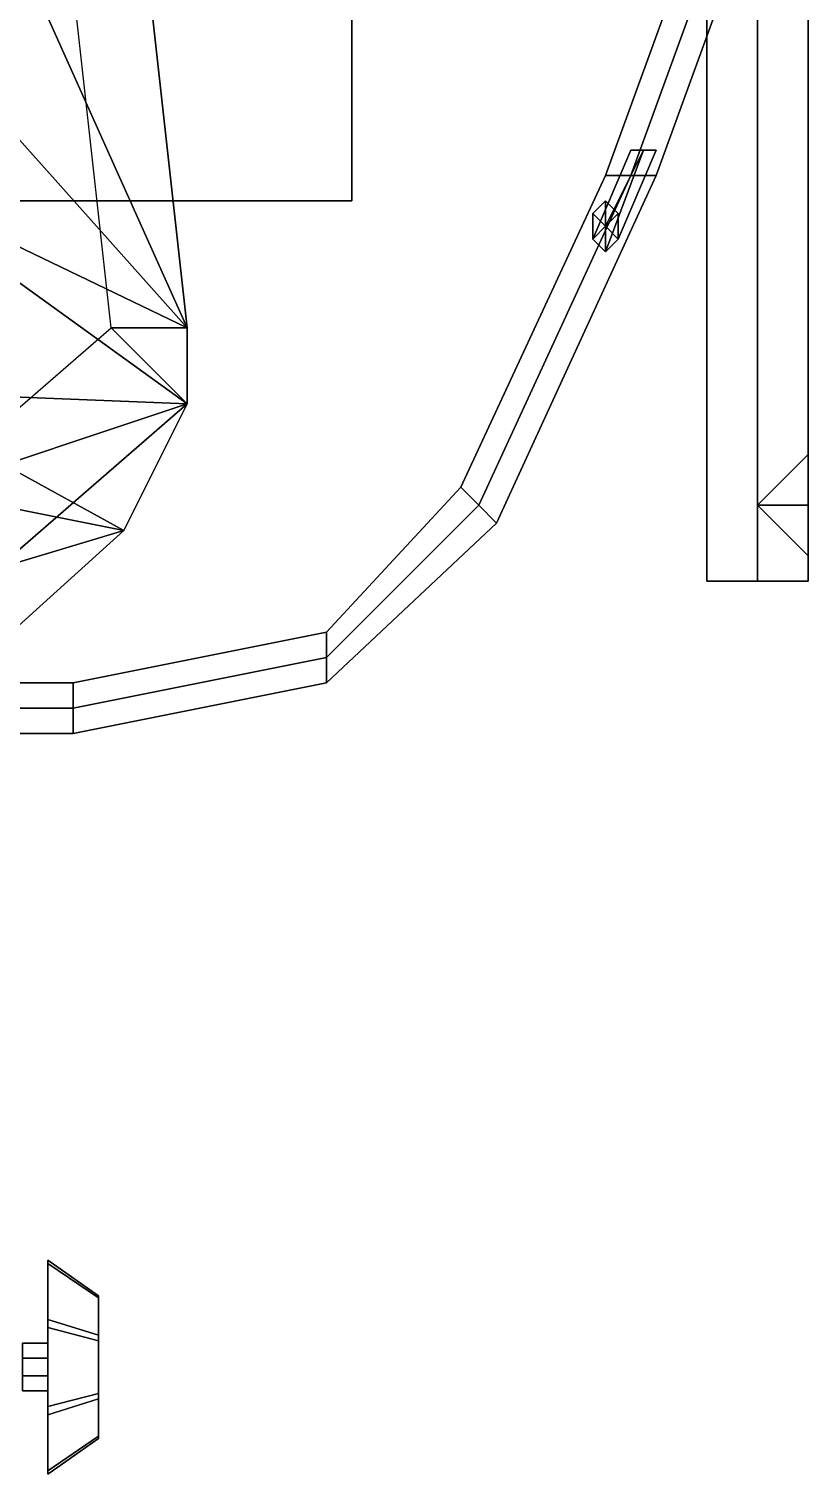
# Model space of a CAD drawing. Header units: millimetres. Extents: x -0.4 to 1.4, y -1.1 to 10.8.
# Drawn here: x 0.122 to 0.43, y -0.712 to -0.142 of the extents above; entities that cross this region are included whole.
import ezdxf

# ---------------------------------------------------------------- set-up
doc = ezdxf.new("R2010")
doc.units = ezdxf.units.MM
doc.layers.add('chain', color=3, linetype='Continuous')
doc.layers.add('sidecar', color=5, linetype='Continuous')

msp = doc.modelspace()

# ---------------------------------------------------------------- linework, layer by layer
for points in [[(0.105, 0.015, 0.155), (0.105, -0.21, 0.18), (0.25, -0.21, 0.18), (0.25, 0.015, 0.155)], [(0.25, 0.015, 0.145), (0.25, -0.21, 0.17), (0.105, -0.21, 0.17), (0.105, 0.015, 0.145)], [(0.25, -0.21, 0.18), (0.25, -0.21, 0.17), (0.25, 0.015, 0.145), (0.25, 0.015, 0.155)], [(0.4, -0.09, 0.92), (0.39, -0.09, 0.91), (0.35, -0.2, 0.96), (0.36, -0.2, 0.97)], [(0.39, -0.09, 0.91), (0.4, -0.09, 0.9), (0.36, -0.2, 0.95), (0.35, -0.2, 0.96)], [(0.41, -0.09, 0.91), (0.4, -0.09, 0.92), (0.36, -0.2, 0.97), (0.37, -0.2, 0.96)], [(0.4, -0.09, 0.9), (0.41, -0.09, 0.91), (0.37, -0.2, 0.96), (0.36, -0.2, 0.95)], [(0.365, -0.19, 0.895), (0.36, -0.19, 0.89), (0.345, -0.225, 0.94), (0.35, -0.22, 0.94)], [(0.36, -0.19, 0.89), (0.365, -0.19, 0.885), (0.35, -0.23, 0.94), (0.345, -0.225, 0.94)], [(0.37, -0.19, 0.89), (0.365, -0.19, 0.895), (0.35, -0.22, 0.94), (0.355, -0.225, 0.94)], [(0.365, -0.19, 0.885), (0.37, -0.19, 0.89), (0.355, -0.225, 0.94), (0.35, -0.23, 0.94)], [(0.37, -0.19, 0.89), (0.365, -0.19, 0.885), (0.36, -0.19, 0.89), (0.365, -0.19, 0.895)], [(0.36, -0.2, 0.97), (0.35, -0.2, 0.96), (0.29293, -0.32293, 1.01), (0.3, -0.33, 1.02)], [(0.35, -0.2, 0.96), (0.36, -0.2, 0.95), (0.3, -0.33, 1), (0.29293, -0.32293, 1.01)], [(0.37, -0.2, 0.96), (0.36, -0.2, 0.97), (0.3, -0.33, 1.02), (0.30707, -0.33707, 1.01)], [(0.36, -0.2, 0.95), (0.37, -0.2, 0.96), (0.30707, -0.33707, 1.01), (0.3, -0.33, 1)], [(0.105, -0.21, 0.18), (0.105, -0.21, 0.17), (0.25, -0.21, 0.17), (0.25, -0.21, 0.18)], [(0.35, -0.22, 0.94), (0.345, -0.225, 0.94), (0.345, -0.215, 0.965), (0.35, -0.21, 0.965)], [(0.355, -0.225, 0.94), (0.35, -0.22, 0.94), (0.35, -0.21, 0.965), (0.355, -0.215, 0.965)], [(0.345, -0.225, 0.94), (0.35, -0.23, 0.94), (0.35, -0.22, 0.965), (0.345, -0.215, 0.965)], [(0.35, -0.23, 0.94), (0.355, -0.225, 0.94), (0.355, -0.215, 0.965), (0.35, -0.22, 0.965)], [(0.3, -0.33, 1.02), (0.29293, -0.32293, 1.01), (0.24, -0.38, 0.94), (0.24, -0.39, 0.95)], [(0.29293, -0.32293, 1.01), (0.3, -0.33, 1), (0.24, -0.39, 0.93), (0.24, -0.38, 0.94)], [(0.30707, -0.33707, 1.01), (0.3, -0.33, 1.02), (0.24, -0.39, 0.95), (0.24, -0.4, 0.94)], [(0.3, -0.33, 1), (0.30707, -0.33707, 1.01), (0.24, -0.4, 0.94), (0.24, -0.39, 0.93)], [(0.24, -0.39, 0.95), (0.24, -0.38, 0.94), (0.14, -0.4, 0.91), (0.14, -0.41, 0.92)], [(0.24, -0.38, 0.94), (0.24, -0.39, 0.93), (0.14, -0.41, 0.9), (0.14, -0.4, 0.91)], [(0.24, -0.4, 0.94), (0.24, -0.39, 0.95), (0.14, -0.41, 0.92), (0.14, -0.42, 0.91)], [(0.24, -0.39, 0.93), (0.24, -0.4, 0.94), (0.14, -0.42, 0.91), (0.14, -0.41, 0.9)], [(-0.14, -0.4, 0.91), (-0.14, -0.41, 0.92), (0.14, -0.41, 0.92), (0.14, -0.4, 0.91)], [(-0.14, -0.41, 0.9), (-0.14, -0.4, 0.91), (0.14, -0.4, 0.91), (0.14, -0.41, 0.9)], [(-0.14, -0.41, 0.92), (-0.14, -0.42, 0.91), (0.14, -0.42, 0.91), (0.14, -0.41, 0.92)], [(-0.14, -0.42, 0.91), (-0.14, -0.41, 0.9), (0.14, -0.41, 0.9), (0.14, -0.42, 0.91)], [(0.13, -0.6511, 0.6529), (0.13, -0.68551, 0.65157), (0.13, -0.71078, 0.67498), (0.13, -0.62769, 0.67817)], [(0.13, -0.62769, 0.67817), (0.13, -0.71078, 0.67498), (0.13, -0.7121, 0.70939), (0.13, -0.62902, 0.71258)], [(0.13, -0.6511, 0.6529), (0.13, -0.62769, 0.67817), (0.15, -0.64176, 0.68337), (0.15, -0.65736, 0.66652)], [(0.13, -0.62769, 0.67817), (0.13, -0.62902, 0.71258), (0.15, -0.64264, 0.70632), (0.15, -0.64176, 0.68337)], [(0.13, -0.62902, 0.71258), (0.13, -0.7121, 0.70939), (0.13, -0.6887, 0.73466), (0.13, -0.65429, 0.73598)], [(0.13, -0.62902, 0.71258), (0.13, -0.65429, 0.73598), (0.15, -0.65949, 0.72192), (0.15, -0.64264, 0.70632)], [(0.15, -0.64176, 0.68337), (0.15, -0.69715, 0.68124), (0.15, -0.68031, 0.66564), (0.15, -0.65736, 0.66652)], [(0.15, -0.64264, 0.70632), (0.15, -0.69804, 0.70419), (0.15, -0.69715, 0.68124), (0.15, -0.64176, 0.68337)], [(0.15, -0.65949, 0.72192), (0.15, -0.68244, 0.72104), (0.15, -0.69804, 0.70419), (0.15, -0.64264, 0.70632)], [(0.13, -0.68551, 0.65157), (0.13, -0.6511, 0.6529), (0.15, -0.65736, 0.66652), (0.15, -0.68031, 0.66564)], [(0.13, -0.65429, 0.73598), (0.13, -0.6887, 0.73466), (0.15, -0.68244, 0.72104), (0.15, -0.65949, 0.72192)], [(0.12, -0.67337, 0.6844), (0.12, -0.66052, 0.69031), (0.13, -0.66052, 0.69031), (0.13, -0.67337, 0.6844)], [(0.12, -0.66052, 0.69031), (0.12, -0.66643, 0.70316), (0.13, -0.66643, 0.70316), (0.13, -0.66052, 0.69031)], [(0.12, -0.66643, 0.70316), (0.12, -0.67928, 0.69725), (0.13, -0.67928, 0.69725), (0.13, -0.66643, 0.70316)], [(0.12, -0.67928, 0.69725), (0.12, -0.67337, 0.6844), (0.13, -0.67337, 0.6844), (0.13, -0.67928, 0.69725)], [(0.13, -0.71078, 0.67498), (0.13, -0.68551, 0.65157), (0.15, -0.68031, 0.66564), (0.15, -0.69715, 0.68124)], [(0.13, -0.6887, 0.73466), (0.13, -0.7121, 0.70939), (0.15, -0.69804, 0.70419), (0.15, -0.68244, 0.72104)], [(0.13, -0.7121, 0.70939), (0.13, -0.71078, 0.67498), (0.15, -0.69715, 0.68124), (0.15, -0.69804, 0.70419)]]:
    msp.add_3dface(points)
at = {"layer": 'chain'}
for points in [[(0.185, -0.26, 0.65), (0.155, 0.01, 0.65), (0.095, -0.06, 0.84), (0.185, -0.26, 0.84)], [(0.155, -0.26, 0.625), (0.125, 0.01, 0.625), (0.155, 0.01, 0.65), (0.185, -0.26, 0.65)], [(0.06, -0.12, 0.88), (0.185, -0.26, 0.84), (0.095, -0.06, 0.84)], [(0.06, -0.2, 0.91), (0.185, -0.26, 0.84), (0.06, -0.12, 0.88)], [(0.06, -0.285, 0.91), (0.185, -0.29, 0.84), (0.06, -0.2, 0.91)], [(0.185, -0.29, 0.84), (0.185, -0.26, 0.84), (0.06, -0.2, 0.91)], [(0.155, -0.26, 0.625), (0.185, -0.29, 0.65), (0.08, -0.325, 0.625)], [(0.155, -0.26, 0.625), (0.185, -0.26, 0.65), (0.185, -0.29, 0.65)], [(0.185, -0.29, 0.65), (0.185, -0.26, 0.65), (0.185, -0.26, 0.84), (0.185, -0.29, 0.84)], [(0.06, -0.32, 0.905), (0.16, -0.34, 0.84), (0.06, -0.285, 0.91)], [(0.16, -0.34, 0.84), (0.185, -0.29, 0.84), (0.06, -0.285, 0.91)], [(0.185, -0.29, 0.65), (0.11, -0.355, 0.65), (0.08, -0.325, 0.625)], [(0.11, -0.355, 0.65), (0.185, -0.29, 0.65), (0.16, -0.34, 0.84)], [(0.16, -0.34, 0.84), (0.185, -0.29, 0.65), (0.185, -0.29, 0.84)], [(0.11, -0.385, 0.84), (0.16, -0.34, 0.84), (0.06, -0.32, 0.905)], [(0.11, -0.355, 0.65), (0.16, -0.34, 0.84), (0.11, -0.385, 0.84)]]:
    msp.add_3dface(points, dxfattribs=at)
at = {"layer": 'sidecar'}
for points in [[(0.41, 1.09, 0.295), (0.39, 1.09, 0.275), (0.39, -0.36, 0.275), (0.41, -0.36, 0.295)], [(0.39, 1.09, 0.275), (0.41, 1.09, 0.255), (0.41, -0.36, 0.255), (0.39, -0.36, 0.275)], [(0.43, 1.09, 0.275), (0.41, 1.09, 0.295), (0.41, -0.36, 0.295), (0.43, -0.36, 0.275)], [(0.41, 1.09, 0.255), (0.43, 1.09, 0.275), (0.43, -0.36, 0.275), (0.41, -0.36, 0.255)], [(0.43, -0.31, 0.275), (0.41, -0.33, 0.295), (0.43, -0.33, 0.295), (0.43, -0.31, 0.275)], [(0.41, -0.33, 0.255), (0.43, -0.31, 0.275), (0.43, -0.31, 0.275), (0.43, -0.33, 0.255)], [(0.41, -0.33, 0.295), (0.43, -0.35, 0.275), (0.43, -0.35, 0.275), (0.43, -0.33, 0.295)], [(0.43, -0.35, 0.275), (0.41, -0.33, 0.255), (0.43, -0.33, 0.255), (0.43, -0.35, 0.275)], [(0.41, -0.36, 0.295), (0.39, -0.36, 0.275), (0.41, -0.36, 0.255), (0.43, -0.36, 0.275)]]:
    msp.add_3dface(points, dxfattribs=at)

doc.saveas('drawing.dxf')
